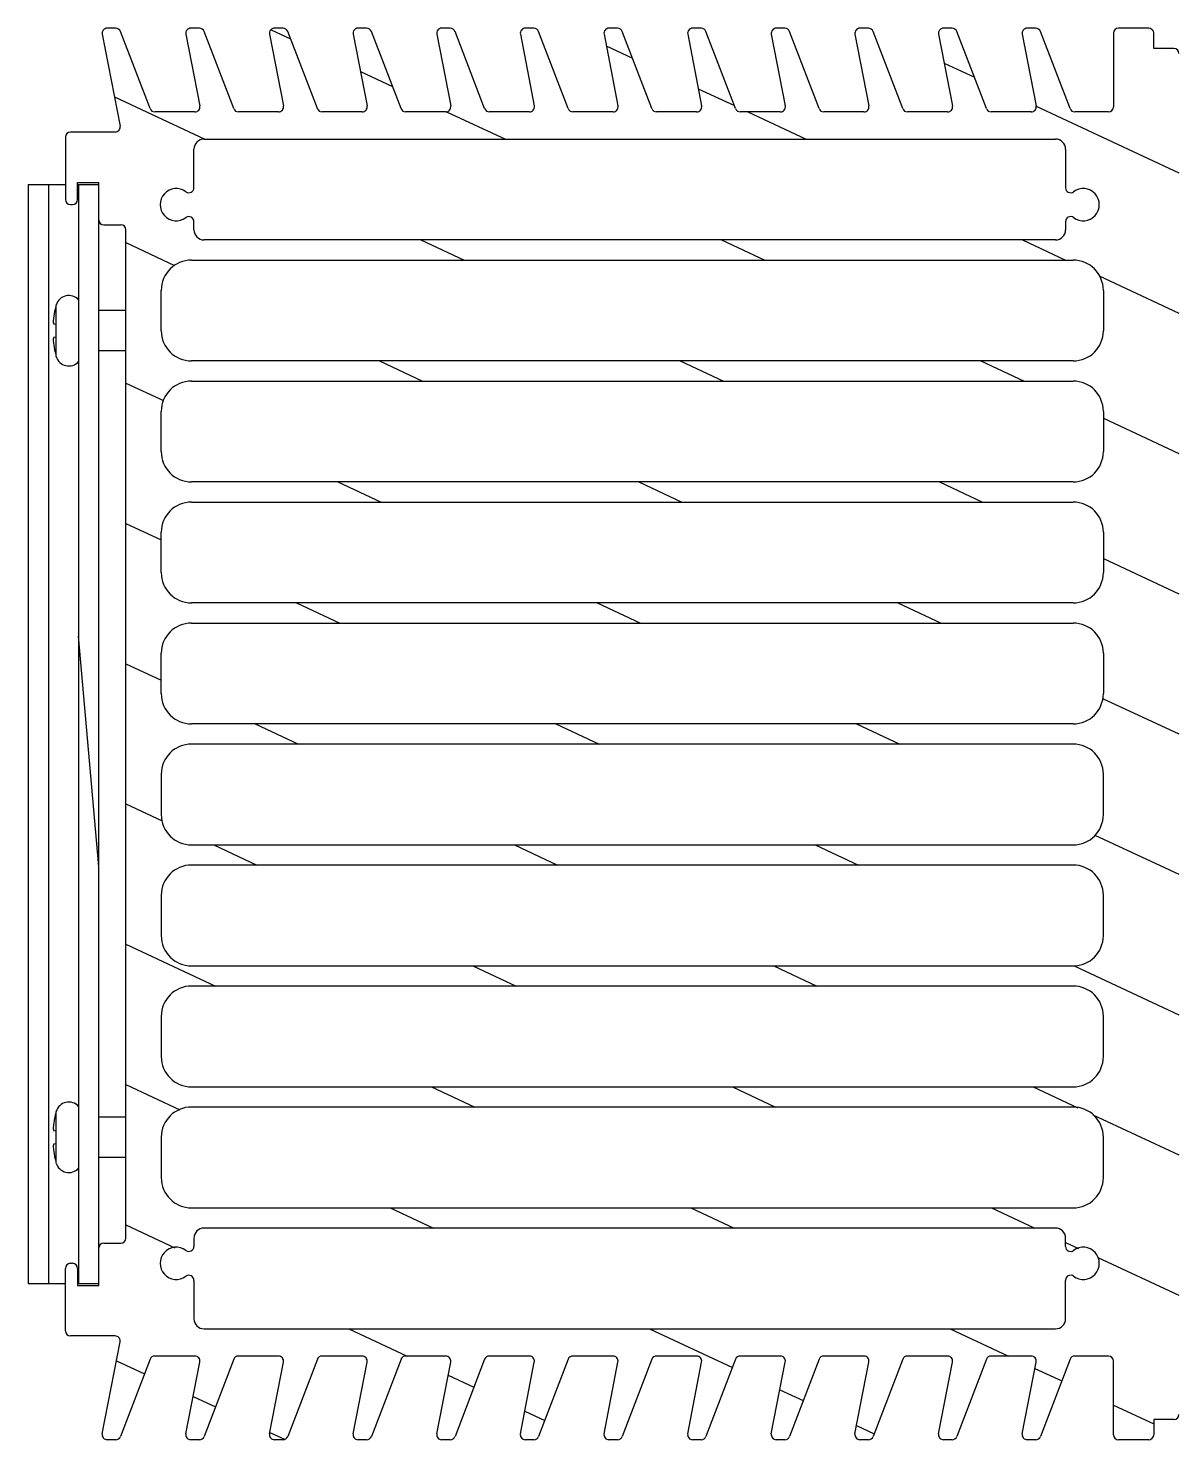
# Model space of a CAD drawing. Extents: x -425 to 6552, y -3049 to 3105.
# Drawn here: x -333.5 to -219.6, y -908.7 to -768.7 of the extents above; entities that cross this region are included whole.
import ezdxf

# ---------------------------------------------------------------- set-up
doc = ezdxf.new("R2010")
doc.units = 0
doc.layers.get('0').update_dxf_attribs({"linetype": 'CONTINUOUS'})

msp = doc.modelspace()

# ---------------------------------------------------------------- linework, layer by layer
at = {"color": 7, "linetype": 'CONTINUOUS'}
for p, q in [((-326.15, -769.34), (-324.38, -778.45)), ((-324.81, -768.74), (-325.66, -768.74)), ((-321.4, -776.72), (-324.34, -769.06)), ((-317.85, -769.34), (-316.47, -776.45)), ((-316.51, -768.74), (-317.36, -768.74)), ((-313.1, -776.72), (-316.04, -769.06)), ((-309.55, -769.34), (-308.17, -776.45)), ((-308.21, -768.74), (-309.06, -768.74)), ((-304.8, -776.72), (-307.74, -769.06)), ((-301.25, -769.34), (-299.87, -776.45)), ((-299.91, -768.74), (-300.76, -768.74)), ((-296.5, -776.72), (-299.44, -769.06)), ((-292.95, -769.34), (-291.57, -776.45)), ((-291.61, -768.74), (-292.46, -768.74)), ((-288.2, -776.72), (-291.14, -769.06)), ((-284.65, -769.34), (-283.27, -776.45)), ((-283.31, -768.74), (-284.16, -768.74)), ((-279.9, -776.72), (-282.84, -769.06)), ((-276.35, -769.34), (-274.97, -776.45)), ((-275.01, -768.74), (-275.86, -768.74)), ((-271.6, -776.72), (-274.54, -769.06)), ((-268.05, -769.34), (-266.67, -776.45)), ((-266.71, -768.74), (-267.56, -768.74)), ((-263.3, -776.72), (-266.24, -769.06)), ((-259.75, -769.34), (-258.37, -776.45)), ((-258.41, -768.74), (-259.26, -768.74)), ((-255, -776.72), (-257.94, -769.06)), ((-251.45, -769.34), (-250.07, -776.45)), ((-250.11, -768.74), (-250.96, -768.74)), ((-246.7, -776.72), (-249.64, -769.06)), ((-243.15, -769.34), (-241.77, -776.45)), ((-241.81, -768.74), (-242.66, -768.74)), ((-238.4, -776.72), (-241.34, -769.06)), ((-234.85, -769.34), (-233.47, -776.45)), ((-233.51, -768.74), (-234.36, -768.74)), ((-230.1, -776.72), (-233.04, -769.06)), ((-225.8, -769.24), (-225.8, -776.54)), ((-222.3, -768.74), (-225.3, -768.74)), ((-221.8, -770.74), (-221.8, -769.24)), ((-219.8, -770.74), (-221.8, -770.74)), ((-316.96, -777.04), (-320.94, -777.04)), ((-308.66, -777.04), (-312.64, -777.04)), ((-300.36, -777.04), (-304.34, -777.04)), ((-292.06, -777.04), (-296.04, -777.04)), ((-283.76, -777.04), (-287.74, -777.04)), ((-275.46, -777.04), (-279.44, -777.04)), ((-267.16, -777.04), (-271.14, -777.04)), ((-258.86, -777.04), (-262.84, -777.04)), ((-250.56, -777.04), (-254.54, -777.04)), ((-242.26, -777.04), (-246.24, -777.04)), ((-233.96, -777.04), (-237.94, -777.04)), ((-226.3, -777.04), (-229.64, -777.04)), ((-329.8, -779.54), (-329.8, -785.74)), ((-324.87, -779.04), (-329.3, -779.04)), ((-316.05, -779.74), (-231.55, -779.74)), ((-317.05, -784.56), (-317.05, -780.74)), ((-230.55, -780.74), (-230.55, -784.56)), ((-333.5, -784.24), (-333.5, -893.24)), ((-333.5, -784.24), (-329.8, -784.24)), ((-331.5, -784.24), (-331.5, -893.24)), ((-328.6, -785.74), (-328.6, -784.04)), ((-328.6, -784.04), (-326.5, -784.04)), ((-328.6, -784.24), (-326.5, -784.24)), ((-328.5, -784.24), (-328.5, -893.24)), ((-326.5, -893.44), (-326.5, -784.04)), ((-329.3, -786.24), (-329.1, -786.24)), ((-317.05, -788.74), (-317.05, -787.93)), ((-230.55, -787.93), (-230.55, -788.74)), ((-326, -788.24), (-324.3, -788.24)), ((-323.8, -888.74), (-323.8, -788.74)), ((-231.55, -789.74), (-316.05, -789.74)), ((-317.3, -791.74), (-229.8, -791.74)), ((-320.3, -798.74), (-320.3, -794.74)), ((-226.8, -794.74), (-226.8, -798.74)), ((-330.76, -796.27), (-330.76, -796.35)), ((-330.74, -801.29), (-330.74, -796.19)), ((-323.8, -796.74), (-326.5, -796.74)), ((-330.96, -798.07), (-330.76, -798.11)), ((-330.76, -799.38), (-330.96, -799.42)), ((-330.76, -798.11), (-330.76, -799.38)), ((-323.8, -800.74), (-326.5, -800.74)), ((-330.76, -801.13), (-330.76, -801.22)), ((-229.8, -801.74), (-317.3, -801.74)), ((-317.3, -803.74), (-229.8, -803.74)), ((-320.3, -810.74), (-320.3, -806.74)), ((-226.8, -806.74), (-226.8, -810.74)), ((-229.8, -813.74), (-317.3, -813.74)), ((-317.3, -815.74), (-229.8, -815.74)), ((-320.3, -822.74), (-320.3, -818.74)), ((-226.8, -818.74), (-226.8, -822.74)), ((-229.8, -825.74), (-317.3, -825.74)), ((-317.3, -827.74), (-229.8, -827.74)), ((-320.3, -834.74), (-320.3, -830.74)), ((-226.8, -830.74), (-226.8, -834.74)), ((-229.8, -837.74), (-317.3, -837.74)), ((-229.8, -839.74), (-317.3, -839.74)), ((-320.3, -842.74), (-320.3, -846.74)), ((-226.8, -846.74), (-226.8, -842.74)), ((-317.3, -849.74), (-229.8, -849.74)), ((-229.8, -851.74), (-317.3, -851.74)), ((-320.3, -854.74), (-320.3, -858.74)), ((-226.8, -858.74), (-226.8, -854.74)), ((-317.3, -861.74), (-229.8, -861.74)), ((-229.8, -863.74), (-317.3, -863.74)), ((-320.3, -866.74), (-320.3, -870.74)), ((-226.8, -870.74), (-226.8, -866.74)), ((-317.3, -873.74), (-229.8, -873.74)), ((-330.76, -876.27), (-330.76, -876.35)), ((-330.74, -881.29), (-330.74, -876.19)), ((-229.8, -875.74), (-317.3, -875.74)), ((-323.8, -876.74), (-326.5, -876.74)), ((-330.96, -878.07), (-330.76, -878.11)), ((-330.76, -878.11), (-330.76, -879.38)), ((-320.3, -878.74), (-320.3, -882.74)), ((-226.8, -882.74), (-226.8, -878.74)), ((-330.76, -879.38), (-330.96, -879.42)), ((-330.76, -881.13), (-330.76, -881.22)), ((-323.8, -880.74), (-326.5, -880.74)), ((-317.3, -885.74), (-229.8, -885.74)), ((-317.05, -888.74), (-317.05, -889.56)), ((-231.55, -887.74), (-316.05, -887.74)), ((-230.55, -889.56), (-230.55, -888.74)), ((-326, -889.24), (-324.3, -889.24)), ((-329.8, -897.94), (-329.8, -891.74)), ((-329.3, -891.24), (-329.1, -891.24)), ((-328.6, -891.74), (-328.6, -893.44)), ((-317.05, -892.93), (-317.05, -896.74)), ((-230.55, -896.74), (-230.55, -892.93)), ((-333.5, -893.24), (-329.8, -893.24)), ((-328.6, -893.24), (-326.5, -893.24)), ((-328.6, -893.44), (-326.5, -893.44)), ((-324.87, -898.44), (-329.3, -898.44)), ((-316.05, -897.74), (-231.55, -897.74)), ((-326.15, -908.15), (-324.38, -899.04)), ((-321.4, -900.76), (-324.34, -908.42)), ((-316.96, -900.44), (-320.94, -900.44)), ((-317.85, -908.15), (-316.47, -901.04)), ((-313.1, -900.76), (-316.04, -908.42)), ((-308.66, -900.44), (-312.64, -900.44)), ((-309.55, -908.15), (-308.17, -901.04)), ((-304.8, -900.76), (-307.74, -908.42)), ((-300.36, -900.44), (-304.34, -900.44)), ((-301.25, -908.15), (-299.87, -901.04)), ((-296.5, -900.76), (-299.44, -908.42)), ((-292.06, -900.44), (-296.04, -900.44)), ((-292.95, -908.15), (-291.57, -901.04)), ((-288.2, -900.76), (-291.14, -908.42)), ((-283.76, -900.44), (-287.74, -900.44)), ((-284.65, -908.15), (-283.27, -901.04)), ((-279.9, -900.76), (-282.84, -908.42)), ((-275.46, -900.44), (-279.44, -900.44)), ((-276.35, -908.15), (-274.97, -901.04)), ((-271.6, -900.76), (-274.54, -908.42)), ((-267.16, -900.44), (-271.14, -900.44)), ((-268.05, -908.15), (-266.67, -901.04)), ((-263.3, -900.76), (-266.24, -908.42)), ((-258.86, -900.44), (-262.84, -900.44)), ((-259.75, -908.15), (-258.37, -901.04)), ((-255, -900.76), (-257.94, -908.42)), ((-250.56, -900.44), (-254.54, -900.44)), ((-251.45, -908.15), (-250.07, -901.04)), ((-246.7, -900.76), (-249.64, -908.42)), ((-242.26, -900.44), (-246.24, -900.44)), ((-243.15, -908.15), (-241.77, -901.04)), ((-238.4, -900.76), (-241.34, -908.42)), ((-233.96, -900.44), (-237.94, -900.44)), ((-234.85, -908.15), (-233.47, -901.04)), ((-230.1, -900.76), (-233.04, -908.42)), ((-226.3, -900.44), (-229.64, -900.44)), ((-225.8, -908.24), (-225.8, -900.94)), ((-219.8, -906.74), (-221.8, -906.74)), ((-221.8, -906.74), (-221.8, -908.24)), ((-324.81, -908.74), (-325.66, -908.74)), ((-316.51, -908.74), (-317.36, -908.74)), ((-308.21, -908.74), (-309.06, -908.74)), ((-299.91, -908.74), (-300.76, -908.74)), ((-291.61, -908.74), (-292.46, -908.74)), ((-283.31, -908.74), (-284.16, -908.74)), ((-275.01, -908.74), (-275.86, -908.74)), ((-266.71, -908.74), (-267.56, -908.74)), ((-258.41, -908.74), (-259.26, -908.74)), ((-250.11, -908.74), (-250.96, -908.74)), ((-241.81, -908.74), (-242.66, -908.74)), ((-233.51, -908.74), (-234.36, -908.74)), ((-222.3, -908.74), (-225.3, -908.74))]:
    msp.add_line(p, q, dxfattribs=at)
at = {"color": 2, "linetype": 'CONTINUOUS'}
for p, q in [((-309.39, -768.9), (-307.46, -769.8)), ((-276.13, -770.49), (-273.53, -771.7)), ((-242.59, -772.21), (-239.6, -773.61)), ((-300.53, -773.03), (-297.35, -774.51)), ((-324.94, -775.56), (-315.98, -779.74)), ((-267, -774.75), (-263.42, -776.42)), ((-233.47, -776.46), (-219.3, -783.07)), ((-291.98, -777.02), (-286.13, -779.74)), ((-262.08, -777.04), (-256.29, -779.74)), ((-323.8, -790.01), (-318.97, -792.27)), ((-294.53, -789.74), (-290.24, -791.74)), ((-264.69, -789.74), (-260.4, -791.74)), ((-234.84, -789.74), (-230.55, -791.74)), ((-227.21, -793.3), (-219.3, -796.99)), ((-298.64, -801.74), (-294.36, -803.74)), ((-268.8, -801.74), (-264.51, -803.74)), ((-238.95, -801.74), (-234.66, -803.74)), ((-323.8, -803.93), (-320.08, -805.67)), ((-226.8, -807.41), (-219.3, -810.91)), ((-302.76, -813.74), (-298.47, -815.74)), ((-272.91, -813.74), (-268.62, -815.74)), ((-243.06, -813.74), (-238.78, -815.74)), ((-323.8, -817.85), (-320.3, -819.48)), ((-226.8, -821.33), (-219.3, -824.83)), ((-306.87, -825.74), (-302.58, -827.74)), ((-277.02, -825.74), (-272.73, -827.74)), ((-247.18, -825.74), (-242.89, -827.74)), ((-326.5, -851.9), (-328.5, -829.04)), ((-323.8, -831.77), (-320.3, -833.4)), ((-226.87, -835.21), (-219.3, -838.74)), ((-310.98, -837.74), (-306.69, -839.74)), ((-281.13, -837.74), (-276.85, -839.74)), ((-251.29, -837.74), (-247, -839.74)), ((-323.8, -845.68), (-320.2, -847.36)), ((-315.09, -849.74), (-310.8, -851.74)), ((-285.25, -849.74), (-280.96, -851.74)), ((-255.4, -849.74), (-251.11, -851.74)), ((-227.64, -848.77), (-219.3, -852.66)), ((-323.8, -859.6), (-314.92, -863.74)), ((-289.36, -861.74), (-285.07, -863.74)), ((-259.51, -861.74), (-255.22, -863.74)), ((-229.7, -861.73), (-219.3, -866.58)), ((-323.8, -873.52), (-318.46, -876.01)), ((-293.47, -873.74), (-289.18, -875.74)), ((-263.62, -873.74), (-259.34, -875.74)), ((-233.78, -873.74), (-229.33, -875.82)), ((-227.84, -876.51), (-219.3, -880.49)), ((-297.58, -885.74), (-293.29, -887.74)), ((-267.74, -885.74), (-263.45, -887.74)), ((-237.89, -885.74), (-233.6, -887.74)), ((-323.8, -887.44), (-318.95, -889.7)), ((-230.55, -889.17), (-229.27, -889.76)), ((-227.35, -890.66), (-219.3, -894.41)), ((-301.69, -897.74), (-295.9, -900.44)), ((-271.85, -897.74), (-263.62, -901.58)), ((-242, -897.74), (-236.21, -900.44)), ((-324.74, -900.91), (-321.96, -902.21)), ((-291.82, -902.35), (-289.27, -903.54)), ((-233.59, -901.66), (-230.93, -902.91)), ((-258.9, -903.78), (-256.58, -904.86)), ((-317.13, -904.46), (-314.92, -905.49)), ((-225.8, -905.3), (-221.8, -907.16)), ((-284.21, -905.89), (-282.23, -906.82)), ((-309.52, -908.01), (-308.05, -908.69)), ((-251.29, -907.33), (-249.54, -908.15))]:
    msp.add_line(p, q, dxfattribs=at)
at = {"color": 7, "linetype": 'CONTINUOUS'}
for centre, radius, start, end in [((-325.66, -769.24), 0.5, 90, 191), ((-324.81, -769.24), 0.5, 21, 90), ((-317.36, -769.24), 0.5, 90, 191), ((-316.51, -769.24), 0.5, 21, 90), ((-309.06, -769.24), 0.5, 90, 191), ((-308.21, -769.24), 0.5, 21, 90), ((-300.76, -769.24), 0.5, 90, 191), ((-299.91, -769.24), 0.5, 21, 90), ((-292.46, -769.24), 0.5, 90, 191), ((-291.61, -769.24), 0.5, 21, 90), ((-284.16, -769.24), 0.5, 90, 191), ((-283.31, -769.24), 0.5, 21, 90), ((-275.86, -769.24), 0.5, 90, 191), ((-275.01, -769.24), 0.5, 21, 90), ((-267.56, -769.24), 0.5, 90, 191), ((-266.71, -769.24), 0.5, 21, 90), ((-259.26, -769.24), 0.5, 90, 191), ((-258.41, -769.24), 0.5, 21, 90), ((-250.96, -769.24), 0.5, 90, 191), ((-250.11, -769.24), 0.5, 21, 90), ((-242.66, -769.24), 0.5, 90, 191), ((-241.81, -769.24), 0.5, 21, 90), ((-234.36, -769.24), 0.5, 90, 191), ((-233.51, -769.24), 0.5, 21, 90), ((-225.3, -769.24), 0.5, 90, 180), ((-222.3, -769.24), 0.5, 0, 90), ((-219.8, -771.24), 0.5, 0, 90), ((-320.94, -776.54), 0.5, 201, 270), ((-316.96, -776.54), 0.5, 270, 11), ((-312.64, -776.54), 0.5, 201, 270), ((-308.66, -776.54), 0.5, 270, 11), ((-304.34, -776.54), 0.5, 201, 270), ((-300.36, -776.54), 0.5, 270, 11), ((-296.04, -776.54), 0.5, 201, 270), ((-292.06, -776.54), 0.5, 270, 11), ((-287.74, -776.54), 0.5, 201, 270), ((-283.76, -776.54), 0.5, 270, 11), ((-279.44, -776.54), 0.5, 201, 270), ((-275.46, -776.54), 0.5, 270, 11), ((-271.14, -776.54), 0.5, 201, 270), ((-267.16, -776.54), 0.5, 270, 11), ((-262.84, -776.54), 0.5, 201, 270), ((-258.86, -776.54), 0.5, 270, 11), ((-254.54, -776.54), 0.5, 201, 270), ((-250.56, -776.54), 0.5, 270, 11), ((-246.24, -776.54), 0.5, 201, 270), ((-242.26, -776.54), 0.5, 270, 11), ((-237.94, -776.54), 0.5, 201, 270), ((-233.96, -776.54), 0.5, 270, 11), ((-229.64, -776.54), 0.5, 201, 270), ((-226.3, -776.54), 0.5, 270, 0), ((-329.3, -779.54), 0.5, 90, 180), ((-324.87, -778.54), 0.5, 270, 11), ((-316.05, -780.74), 1, 90, 180), ((-231.55, -780.74), 1, 0, 90), ((-318.8, -786.24), 1.6, 53.4704, 306.5296), ((-317.55, -784.56), 0.5, 233.4704, 0), ((-230.05, -784.56), 0.5, 180, 306.5296), ((-228.8, -786.24), 1.6, 233.4704, 126.5296), ((-329.3, -785.74), 0.5, 180, 270), ((-329.1, -785.74), 0.5, 270, 0), ((-326, -787.74), 0.5, 180, 270), ((-317.55, -787.93), 0.5, 0, 126.5296), ((-230.05, -787.93), 0.5, 53.4704, 180), ((-324.3, -788.74), 0.5, 0, 90), ((-316.05, -788.74), 1, 180, 270), ((-231.55, -788.74), 1, 270, 0), ((-317.3, -794.74), 3, 90, 180), ((-229.8, -794.74), 3, 0, 90), ((-321.79, -798.74), 9.28, 165.0954, 171.2451), ((-321.9, -798.74), 9.2, 163.9084, 164.4105), ((-329.47, -796.56), 1.31, 41.997, 163.9084), ((-317.3, -798.74), 3, 180, 270), ((-229.8, -798.74), 3, 270, 0), ((-321.79, -798.74), 9.28, 188.7549, 194.9046), ((-321.9, -798.74), 9.2, 195.5895, 196.0916), ((-329.47, -800.93), 1.31, 196.0916, 318.003), ((-317.3, -806.74), 3, 90, 180), ((-229.8, -806.74), 3, 0, 90), ((-317.3, -810.74), 3, 180, 270), ((-229.8, -810.74), 3, 270, 0), ((-317.3, -818.74), 3, 90, 180), ((-229.8, -818.74), 3, 0, 90), ((-317.3, -822.74), 3, 180, 270), ((-229.8, -822.74), 3, 270, 0), ((-317.3, -830.74), 3, 90, 180), ((-229.8, -830.74), 3, 0, 90), ((-317.3, -834.74), 3, 180, 270), ((-229.8, -834.74), 3, 270, 0), ((-317.3, -842.74), 3, 90, 180), ((-229.8, -842.74), 3, 0, 90), ((-317.3, -846.74), 3, 180, 270), ((-229.8, -846.74), 3, 270, 0), ((-317.3, -854.74), 3, 90, 180), ((-229.8, -854.74), 3, 0, 90), ((-317.3, -858.74), 3, 180, 270), ((-229.8, -858.74), 3, 270, 0), ((-317.3, -866.74), 3, 90, 180), ((-229.8, -866.74), 3, 0, 90), ((-317.3, -870.74), 3, 180, 270), ((-229.8, -870.74), 3, 270, 0), ((-321.79, -878.74), 9.28, 165.0954, 171.2451), ((-321.9, -878.74), 9.2, 163.9084, 164.4105), ((-329.47, -876.56), 1.31, 41.997, 163.9084), ((-317.3, -878.74), 3, 90, 180), ((-229.8, -878.74), 3, 0, 90), ((-321.79, -878.74), 9.28, 188.7549, 194.9046), ((-321.9, -878.74), 9.2, 195.5895, 196.0916), ((-329.47, -880.93), 1.31, 196.0916, 318.003), ((-317.3, -882.74), 3, 180, 270), ((-229.8, -882.74), 3, 270, 0), ((-324.3, -888.74), 0.5, 270, 0), ((-316.05, -888.74), 1, 90, 180), ((-231.55, -888.74), 1, 0, 90), ((-326, -889.74), 0.5, 90, 180), ((-318.8, -891.24), 1.6, 53.4704, 306.5296), ((-317.55, -889.56), 0.5, 233.4704, 0), ((-230.05, -889.56), 0.5, 180, 306.5296), ((-228.8, -891.24), 1.6, 233.4704, 126.5296), ((-329.3, -891.74), 0.5, 90, 180), ((-329.1, -891.74), 0.5, 0, 90), ((-317.55, -892.93), 0.5, 0, 126.5296), ((-230.05, -892.93), 0.5, 53.4704, 180), ((-316.05, -896.74), 1, 180, 270), ((-231.55, -896.74), 1, 270, 0), ((-329.3, -897.94), 0.5, 180, 270), ((-324.87, -898.94), 0.5, 349, 90), ((-320.94, -900.94), 0.5, 90, 159), ((-316.96, -900.94), 0.5, 349, 90), ((-312.64, -900.94), 0.5, 90, 159), ((-308.66, -900.94), 0.5, 349, 90), ((-304.34, -900.94), 0.5, 90, 159), ((-300.36, -900.94), 0.5, 349, 90), ((-296.04, -900.94), 0.5, 90, 159), ((-292.06, -900.94), 0.5, 349, 90), ((-287.74, -900.94), 0.5, 90, 159), ((-283.76, -900.94), 0.5, 349, 90), ((-279.44, -900.94), 0.5, 90, 159), ((-275.46, -900.94), 0.5, 349, 90), ((-271.14, -900.94), 0.5, 90, 159), ((-267.16, -900.94), 0.5, 349, 90), ((-262.84, -900.94), 0.5, 90, 159), ((-258.86, -900.94), 0.5, 349, 90), ((-254.54, -900.94), 0.5, 90, 159), ((-250.56, -900.94), 0.5, 349, 90), ((-246.24, -900.94), 0.5, 90, 159), ((-242.26, -900.94), 0.5, 349, 90), ((-237.94, -900.94), 0.5, 90, 159), ((-233.96, -900.94), 0.5, 349, 90), ((-229.64, -900.94), 0.5, 90, 159), ((-226.3, -900.94), 0.5, 0, 90), ((-219.8, -906.24), 0.5, 270, 0), ((-325.66, -908.24), 0.5, 169, 270), ((-324.81, -908.24), 0.5, 270, 339), ((-317.36, -908.24), 0.5, 169, 270), ((-316.51, -908.24), 0.5, 270, 339), ((-309.06, -908.24), 0.5, 169, 270), ((-308.21, -908.24), 0.5, 270, 339), ((-300.76, -908.24), 0.5, 169, 270), ((-299.91, -908.24), 0.5, 270, 339), ((-292.46, -908.24), 0.5, 169, 270), ((-291.61, -908.24), 0.5, 270, 339), ((-284.16, -908.24), 0.5, 169, 270), ((-283.31, -908.24), 0.5, 270, 339), ((-275.86, -908.24), 0.5, 169, 270), ((-275.01, -908.24), 0.5, 270, 339), ((-267.56, -908.24), 0.5, 169, 270), ((-266.71, -908.24), 0.5, 270, 339), ((-259.26, -908.24), 0.5, 169, 270), ((-258.41, -908.24), 0.5, 270, 339), ((-250.96, -908.24), 0.5, 169, 270), ((-250.11, -908.24), 0.5, 270, 339), ((-242.66, -908.24), 0.5, 169, 270), ((-241.81, -908.24), 0.5, 270, 339), ((-234.36, -908.24), 0.5, 169, 270), ((-233.51, -908.24), 0.5, 270, 339), ((-225.3, -908.24), 0.5, 180, 270), ((-222.3, -908.24), 0.5, 270, 0)]:
    msp.add_arc(centre, radius, start, end, dxfattribs=at)
for points, knots in [([(-330.96, -797.33), (-330.98, -797.42), (-331, -797.59), (-331.01, -797.8), (-331.01, -797.93), (-331, -797.99), (-330.99, -798.03), (-330.98, -798.05), (-330.97, -798.07), (-330.96, -798.07)], [0, 0, 0, 0, 0.372931, 0.689015, 0.811101, 0.903602, 0.938197, 0.965164, 1, 1, 1, 1]), ([(-330.96, -799.42), (-330.97, -799.42), (-330.98, -799.43), (-330.99, -799.45), (-331, -799.49), (-331.01, -799.55), (-331.01, -799.69), (-331, -799.89), (-330.98, -800.06), (-330.96, -800.16)], [0, 0, 0, 0, 0.03483, 0.06179, 0.096375, 0.188851, 0.310911, 0.626984, 1, 1, 1, 1]), ([(-330.96, -877.33), (-330.98, -877.42), (-331, -877.59), (-331.01, -877.8), (-331.01, -877.93), (-331, -877.99), (-330.99, -878.03), (-330.98, -878.05), (-330.97, -878.07), (-330.96, -878.07)], [0, 0, 0, 0, 0.372931, 0.689015, 0.811101, 0.903602, 0.938197, 0.965164, 1, 1, 1, 1]), ([(-330.96, -879.42), (-330.97, -879.42), (-330.98, -879.43), (-330.99, -879.45), (-331, -879.49), (-331.01, -879.55), (-331.01, -879.69), (-331, -879.89), (-330.98, -880.06), (-330.96, -880.16)], [0, 0, 0, 0, 0.03483, 0.06179, 0.096375, 0.188851, 0.310911, 0.626984, 1, 1, 1, 1])]:
    msp.add_open_spline(points, degree=3, knots=knots, dxfattribs=at)

doc.saveas('drawing.dxf')
